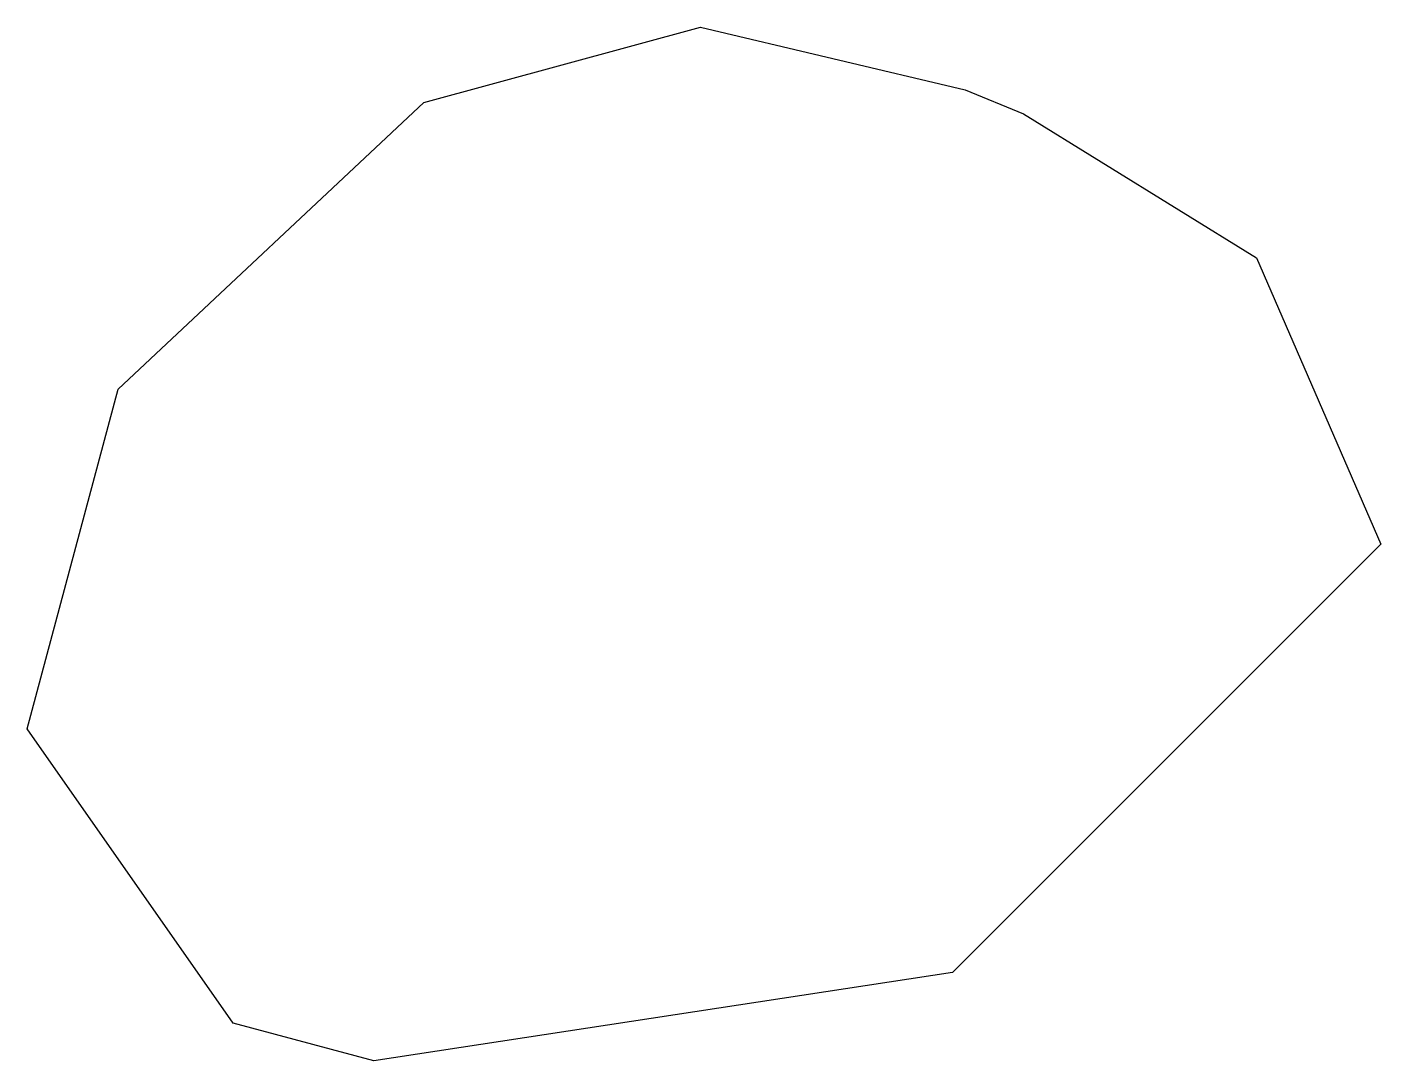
# Model space of a CAD drawing. Header units: millimetres. Extents: x -99 to 113, y 17 to 180.
import ezdxf

# ---------------------------------------------------------------- set-up
doc = ezdxf.new("R2010")
doc.units = ezdxf.units.MM
doc.layers.get('0').update_dxf_attribs({"linetype": 'CONTINUOUS'})

msp = doc.modelspace()

# ---------------------------------------------------------------- linework, layer by layer
msp.add_lwpolyline([(6.58, 179.65), (48.09, 169.81), (57.25, 166.01), (93.81, 143.46), (113.31, 98.49), (46.11, 31.28), (-44.64, 17.42), (-66.73, 23.33), (-99.06, 69.51), (-84.77, 122.82), (-36.81, 167.8)], close=True)

doc.saveas('drawing.dxf')
